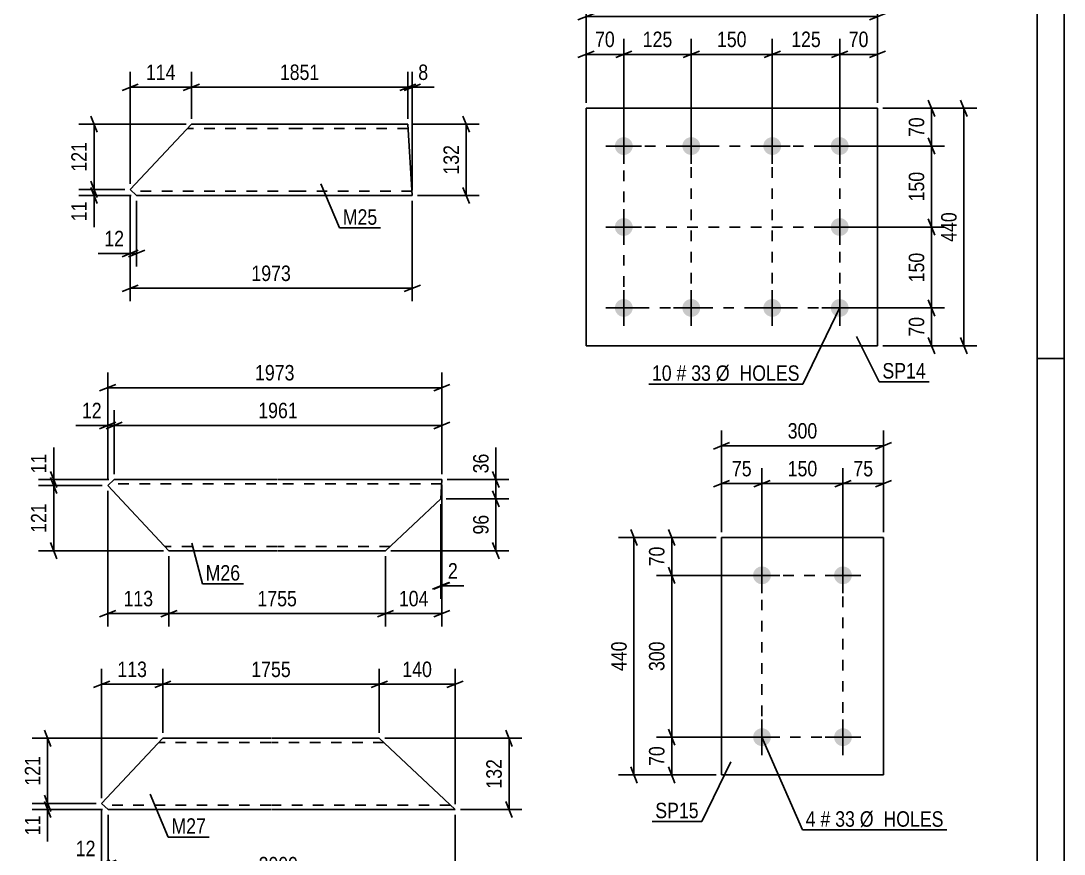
# Model space of a CAD drawing. Header units: millimetres. Extents: x 0 to 841, y 0 to 594.
# Drawn here: x 647.7 to 841, y 206.1 to 360.6 of the extents above; entities that cross this region are included whole.
import ezdxf

# ---------------------------------------------------------------- set-up
doc = ezdxf.new("R2010")
doc.units = ezdxf.units.MM
doc.linetypes.add('DXK_LINE_DOT2', pattern=[3.9198, 1.9599, -1.9599])
doc.styles.add('Arial Narrow', font='ARIALN.TTF', dxfattribs={"height": 0.2})

# ---------------------------------------------------------------- blocks, each defined once
blk = doc.blocks.new('Unknown-404205589-1163')
at = {"color": 5, "linetype": 'Continuous'}
for p, q in [((841, 0), (841, 594)), ((836, 5), (836, 589)), ((841, 298), (836, 298))]:
    blk.add_line(p, q, dxfattribs=at)
blk = doc.blocks.new('Part-404205589-11485 - 11484')
at = {"color": 2, "linetype": 'Continuous'}
for p, q in [((667.98, 329.36), (679.33, 341.43)), ((699.33, 341.43), (679.33, 341.43)), ((719.43, 341.43), (699.43, 341.43)), ((719.43, 341.43), (720.24, 328.23)), ((669.18, 328.23), (667.98, 329.36)), ((699.33, 328.23), (669.18, 328.23)), ((720.24, 328.23), (699.43, 328.23))]:
    blk.add_line(p, q, dxfattribs=at)
at = {"color": 7, "linetype": 'DXK_LINE_DOT2'}
for p, q in [((699.33, 340.63), (678.58, 340.63)), ((719.48, 340.63), (699.43, 340.63)), ((699.33, 329.03), (668.33, 329.03)), ((720.19, 329.03), (699.43, 329.03)), ((720.19, 329.03), (720.19, 329.09))]:
    blk.add_line(p, q, dxfattribs=at)
blk = doc.blocks.new('Part-404205589-11493 - 11492')
at = {"color": 2, "linetype": 'Continuous'}
for p, q in [((663.83, 274.46), (665.03, 275.59)), ((663.83, 274.46), (675.18, 262.39)), ((695.18, 275.59), (665.03, 275.59)), ((725.73, 275.59), (695.28, 275.59)), ((725.51, 272.01), (725.73, 275.59)), ((715.28, 262.39), (725.51, 272.01)), ((675.18, 262.39), (695.18, 262.39)), ((695.28, 262.39), (715.28, 262.39))]:
    blk.add_line(p, q, dxfattribs=at)
at = {"color": 7, "linetype": 'DXK_LINE_DOT2'}
for p, q in [((695.18, 274.79), (664.18, 274.79)), ((725.68, 274.79), (695.28, 274.79)), ((695.18, 263.19), (674.43, 263.19)), ((716.13, 263.19), (695.28, 263.19))]:
    blk.add_line(p, q, dxfattribs=at)
blk = doc.blocks.new('Part-404205589-11500 - 11499')
at = {"color": 2, "linetype": 'Continuous'}
for p, q in [((662.69, 215.55), (674.04, 227.62)), ((694.04, 227.62), (674.04, 227.62)), ((714.14, 227.62), (694.14, 227.62)), ((714.14, 227.62), (728.17, 214.42)), ((663.89, 214.42), (662.69, 215.55)), ((694.04, 214.42), (663.89, 214.42)), ((728.17, 214.42), (694.14, 214.42))]:
    blk.add_line(p, q, dxfattribs=at)
at = {"color": 7, "linetype": 'DXK_LINE_DOT2'}
for p, q in [((694.04, 226.82), (673.29, 226.82)), ((714.99, 226.82), (694.14, 226.82)), ((694.04, 215.22), (663.04, 215.22)), ((727.32, 215.22), (694.14, 215.22)), ((727.07, 215.46), (727.12, 215.41)), ((727.26, 215.28), (727.32, 215.22))]:
    blk.add_line(p, q, dxfattribs=at)
blk = doc.blocks.new('Part-404205589-11682 - 11681')
at = {"color": 2, "linetype": 'Continuous'}
for p, q in [((752.43, 300.38), (752.43, 344.38)), ((752.43, 344.38), (806.43, 344.38)), ((806.43, 344.38), (806.43, 300.38)), ((806.43, 300.38), (752.43, 300.38))]:
    blk.add_line(p, q, dxfattribs=at)
blk = doc.blocks.new('Bolt-404205589-11683 - 11681')
at = {"linetype": 'Continuous'}
for points in [[(759.43, 339.03, -1), (759.43, 335.73, -1)], [(771.93, 339.03, -1), (771.93, 335.73, -1)], [(786.93, 339.03, -1), (786.93, 335.73, -1)], [(799.43, 339.03, -1), (799.43, 335.73, -1)], [(759.43, 324.03, -1), (759.43, 320.73, -1)], [(799.43, 324.03, -1), (799.43, 320.73, -1)], [(759.43, 309.03, -1), (759.43, 305.73, -1)], [(771.93, 309.03, -1), (771.93, 305.73, -1)], [(786.93, 309.03, -1), (786.93, 305.73, -1)], [(799.43, 309.03, -1), (799.43, 305.73, -1)]]:
    blk.add_hatch(color=1, dxfattribs=at).paths.add_polyline_path(points)
at = {"color": 1, "linetype": 'Continuous'}
for p, q in [((759.43, 340.68), (759.43, 334.08)), ((771.93, 340.68), (771.93, 334.08)), ((786.93, 340.68), (786.93, 334.08)), ((799.43, 340.68), (799.43, 334.08)), ((756.13, 337.38), (762.73, 337.38)), ((768.63, 337.38), (775.23, 337.38)), ((783.63, 337.38), (790.23, 337.38)), ((796.13, 337.38), (802.73, 337.38)), ((759.43, 325.68), (759.43, 319.08)), ((799.43, 325.68), (799.43, 319.08)), ((756.13, 322.38), (762.73, 322.38)), ((796.13, 322.38), (802.73, 322.38)), ((759.43, 310.68), (759.43, 304.08)), ((771.93, 310.68), (771.93, 304.08)), ((786.93, 310.68), (786.93, 304.08)), ((799.43, 310.68), (799.43, 304.08)), ((756.13, 307.38), (762.73, 307.38)), ((768.63, 307.38), (775.23, 307.38)), ((783.63, 307.38), (790.23, 307.38)), ((796.13, 307.38), (802.73, 307.38))]:
    blk.add_line(p, q, dxfattribs=at)
blk = doc.blocks.new('Part-404205589-11690 - 11689')
at = {"color": 2, "linetype": 'Continuous'}
for p, q in [((777.53, 220.82), (777.53, 264.82)), ((777.53, 264.82), (807.53, 264.82)), ((807.53, 264.82), (807.53, 220.82)), ((807.53, 220.82), (777.53, 220.82))]:
    blk.add_line(p, q, dxfattribs=at)
blk = doc.blocks.new('Bolt-404205589-11691 - 11689')
at = {"linetype": 'Continuous'}
for points in [[(785.03, 259.47, -1), (785.03, 256.17, -1)], [(800.03, 259.47, -1), (800.03, 256.17, -1)], [(785.03, 229.47, -1), (785.03, 226.17, -1)], [(800.03, 229.47, -1), (800.03, 226.17, -1)]]:
    blk.add_hatch(color=1, dxfattribs=at).paths.add_polyline_path(points)
at = {"color": 1, "linetype": 'Continuous'}
for p, q in [((785.03, 261.12), (785.03, 254.52)), ((800.03, 261.12), (800.03, 254.52)), ((781.73, 257.82), (788.33, 257.82)), ((796.73, 257.82), (803.33, 257.82)), ((785.03, 231.12), (785.03, 224.52)), ((800.03, 231.12), (800.03, 224.52)), ((781.73, 227.82), (788.33, 227.82)), ((796.73, 227.82), (803.33, 227.82))]:
    blk.add_line(p, q, dxfattribs=at)
blk = doc.blocks.new('Rectangle-404205589-15994 - 11681')
at = {"color": 1, "linetype": 'DXK_LINE_DOT2'}
blk.add_lwpolyline([(759.43, 337.38), (799.43, 337.38), (799.43, 307.38), (759.43, 307.38), (759.43, 337.38)], close=True, dxfattribs=at)
blk = doc.blocks.new('Rectangle-404205589-16028 - 11689')
at = {"color": 1, "linetype": 'DXK_LINE_DOT2'}
blk.add_lwpolyline([(785.03, 257.82), (800.03, 257.82), (800.03, 227.82), (785.03, 227.82), (785.03, 257.82)], close=True, dxfattribs=at)
blk = doc.blocks.new('Line-404205589-16004 - 11681')
at = {"color": 1, "linetype": 'DXK_LINE_DOT2'}
blk.add_line((771.93, 337.38), (771.93, 307.38), dxfattribs=at)
blk = doc.blocks.new('Line-404205589-16011 - 11681')
at = {"color": 1, "linetype": 'DXK_LINE_DOT2'}
blk.add_line((786.93, 337.38), (786.93, 307.38), dxfattribs=at)
blk = doc.blocks.new('Line-404205589-16018 - 11681')
at = {"color": 1, "linetype": 'DXK_LINE_DOT2'}
blk.add_line((759.43, 322.38), (799.43, 322.38), dxfattribs=at)
blk = doc.blocks.new('StraightDimension-404205589-15402 - 11484')
at = {"color": 7, "linetype": 'Continuous'}
for p, q in [((719.43, 342.43), (719.43, 351.13)), ((720.24, 329.23), (720.24, 351.13)), ((717.93, 347.68), (720.93, 348.88)), ((721.74, 348.88), (718.74, 347.68)), ((719.43, 348.28), (720.24, 348.28))]:
    blk.add_line(p, q, dxfattribs=at)
at = {"color": 0}
blk.add_wipeout([(723.79, 349.03), (723.79, 353.23), (720.76, 353.23), (720.76, 349.03)], dxfattribs=at)
at = {"color": 7, "linetype": 'Continuous'}
blk.add_line((720.24, 348.28), (724.32, 348.28), dxfattribs=at)
blk.add_line((720.24, 348.28), (724.32, 348.28), dxfattribs=at)
at = {"color": 3, "style": 'Arial Narrow'}
blk.add_text('8', height=2.86, dxfattribs=at).set_placement((721.36, 349.63))
blk = doc.blocks.new('StraightDimension-404205589-11944 - 11484')
at = {"color": 7, "linetype": 'Continuous'}
for p, q in [((730.84, 339.93), (729.64, 342.93)), ((720.43, 341.43), (732.64, 341.43)), ((730.24, 328.23), (730.24, 341.43)), ((729.64, 329.73), (730.84, 326.73)), ((721.24, 328.23), (732.64, 328.23))]:
    blk.add_line(p, q, dxfattribs=at)
at = {"color": 0}
blk.add_wipeout([(729.49, 338.17), (725.29, 338.17), (725.29, 331.49), (729.49, 331.49)], dxfattribs=at)
at = {"color": 3, "style": 'Arial Narrow'}
blk.add_text('132', height=2.863, rotation=90.0002, dxfattribs=at).set_placement((728.89, 332.09))
blk = doc.blocks.new('StraightDimension-404205589-15365 - 11484')
at = {"color": 7, "linetype": 'Continuous'}
for p, q in [((660.7, 342.93), (661.9, 339.93)), ((678.33, 341.43), (658.45, 341.43)), ((661.3, 329.36), (661.3, 341.43)), ((661.9, 327.86), (660.7, 330.86)), ((666.98, 329.36), (658.45, 329.36))]:
    blk.add_line(p, q, dxfattribs=at)
at = {"color": 0}
blk.add_wipeout([(660.55, 338.74), (656.35, 338.74), (656.35, 332.05), (660.55, 332.05)], dxfattribs=at)
at = {"color": 3, "style": 'Arial Narrow'}
blk.add_text('121', height=2.863, rotation=90.0002, dxfattribs=at).set_placement((659.95, 332.65))
blk = doc.blocks.new('StraightDimension-404205589-15366 - 11484')
at = {"color": 7, "linetype": 'Continuous'}
for p, q in [((660.7, 330.86), (661.9, 327.86)), ((666.98, 329.36), (658.45, 329.36)), ((661.9, 326.73), (660.7, 329.73)), ((661.3, 328.23), (661.3, 329.36)), ((668.18, 328.23), (658.45, 328.23))]:
    blk.add_line(p, q, dxfattribs=at)
at = {"color": 0}
blk.add_wipeout([(660.55, 327.7), (656.35, 327.7), (656.35, 322.85), (660.55, 322.85)], dxfattribs=at)
at = {"color": 7, "linetype": 'Continuous'}
blk.add_line((661.3, 328.23), (661.3, 322.32), dxfattribs=at)
blk.add_line((661.3, 328.23), (661.3, 322.32), dxfattribs=at)
at = {"color": 3, "style": 'Arial Narrow'}
blk.add_text('11', height=2.863, rotation=90.0002, dxfattribs=at).set_placement((659.95, 323.45))
blk = doc.blocks.new('StraightDimension-404205589-11932 - 11484')
at = {"color": 7, "linetype": 'Continuous'}
for p, q in [((667.98, 328.36), (667.98, 315.06)), ((669.18, 327.23), (669.18, 315.06)), ((666.48, 316.86), (669.48, 318.06)), ((670.68, 318.06), (667.68, 316.86)), ((667.98, 317.46), (669.18, 317.46))]:
    blk.add_line(p, q, dxfattribs=at)
at = {"color": 0}
blk.add_wipeout([(667.45, 318.21), (667.45, 322.41), (662.6, 322.41), (662.6, 318.21)], dxfattribs=at)
at = {"color": 7, "linetype": 'Continuous'}
blk.add_line((667.98, 317.46), (662.07, 317.46), dxfattribs=at)
blk.add_line((667.98, 317.46), (662.07, 317.46), dxfattribs=at)
at = {"color": 3, "style": 'Arial Narrow'}
blk.add_text('12', height=2.863, dxfattribs=at).set_placement((663.2, 318.81))
blk = doc.blocks.new('StraightDimension-404205589-11950 - 11484')
at = {"color": 7, "linetype": 'Continuous'}
for p, q in [((667.98, 328.36), (667.98, 308.62)), ((720.24, 327.23), (720.24, 308.62)), ((669.48, 311.62), (666.48, 310.42)), ((718.74, 310.42), (721.74, 311.62)), ((667.98, 311.02), (720.24, 311.02))]:
    blk.add_line(p, q, dxfattribs=at)
at = {"color": 0}
blk.add_wipeout([(698.37, 311.77), (698.37, 315.97), (689.85, 315.97), (689.85, 311.77)], dxfattribs=at)
at = {"color": 3, "style": 'Arial Narrow'}
blk.add_text('1973', height=2.863, dxfattribs=at).set_placement((690.45, 312.37))
blk = doc.blocks.new('StraightDimension-404205589-15403 - 11484')
at = {"color": 7, "linetype": 'Continuous'}
for p, q in [((679.33, 342.43), (679.33, 351.13)), ((719.43, 342.43), (719.43, 351.13)), ((680.83, 348.88), (677.83, 347.68)), ((679.33, 348.28), (719.43, 348.28)), ((717.93, 347.68), (720.93, 348.88))]:
    blk.add_line(p, q, dxfattribs=at)
at = {"color": 0}
blk.add_wipeout([(703.64, 349.03), (703.64, 353.23), (695.12, 353.23), (695.12, 349.03)], dxfattribs=at)
at = {"color": 3, "style": 'Arial Narrow'}
blk.add_text('1851', height=2.863, dxfattribs=at).set_placement((695.72, 349.63))
blk = doc.blocks.new('StraightDimension-404205589-15404 - 11484')
at = {"color": 7, "linetype": 'Continuous'}
for p, q in [((667.98, 330.36), (667.98, 351.13)), ((679.33, 342.43), (679.33, 351.13)), ((666.48, 347.68), (669.48, 348.88)), ((667.98, 348.28), (679.33, 348.28)), ((680.83, 348.88), (677.83, 347.68))]:
    blk.add_line(p, q, dxfattribs=at)
at = {"color": 0}
blk.add_wipeout([(677, 349.03), (677, 353.23), (670.31, 353.23), (670.31, 349.03)], dxfattribs=at)
at = {"color": 3, "style": 'Arial Narrow'}
blk.add_text('114', height=2.863, dxfattribs=at).set_placement((670.91, 349.63))
blk = doc.blocks.new('StraightDimension-404205589-11979 - 11492')
at = {"color": 7, "linetype": 'Continuous'}
for p, q in [((735.13, 273.51), (736.33, 270.51)), ((726.51, 272.01), (738.13, 272.01)), ((735.73, 262.39), (735.73, 272.01)), ((736.33, 260.89), (735.13, 263.89)), ((716.28, 262.39), (738.13, 262.39))]:
    blk.add_line(p, q, dxfattribs=at)
at = {"color": 0}
blk.add_wipeout([(734.98, 269.63), (730.78, 269.63), (730.78, 264.78), (734.98, 264.78)], dxfattribs=at)
at = {"color": 3, "style": 'Arial Narrow'}
blk.add_text('96', height=2.863, rotation=90.0002, dxfattribs=at).set_placement((734.38, 265.38))
blk = doc.blocks.new('StraightDimension-404205589-11986 - 11492')
at = {"color": 7, "linetype": 'Continuous'}
for p, q in [((663.83, 275.46), (663.83, 295.44)), ((725.73, 276.59), (725.73, 295.44)), ((665.33, 293.19), (662.33, 291.99)), ((663.83, 292.59), (725.73, 292.59)), ((724.23, 291.99), (727.23, 293.19))]:
    blk.add_line(p, q, dxfattribs=at)
at = {"color": 0}
blk.add_wipeout([(699.03, 293.34), (699.03, 297.54), (690.52, 297.54), (690.52, 293.34)], dxfattribs=at)
at = {"color": 3, "style": 'Arial Narrow'}
blk.add_text('1973', height=2.863, dxfattribs=at).set_placement((691.12, 293.94))
blk = doc.blocks.new('StraightDimension-404205589-11978 - 11492')
at = {"color": 7, "linetype": 'Continuous'}
for p, q in [((735.13, 277.09), (736.33, 274.09)), ((726.73, 275.59), (738.13, 275.59)), ((735.73, 272.01), (735.73, 275.59)), ((736.33, 270.51), (735.13, 273.51)), ((726.51, 272.01), (738.13, 272.01))]:
    blk.add_line(p, q, dxfattribs=at)
at = {"color": 0}
blk.add_wipeout([(734.98, 280.98), (730.78, 280.98), (730.78, 276.12), (734.98, 276.12)], dxfattribs=at)
at = {"color": 7, "linetype": 'Continuous'}
blk.add_line((735.73, 275.59), (735.73, 281.5), dxfattribs=at)
blk.add_line((735.73, 275.59), (735.73, 281.5), dxfattribs=at)
at = {"color": 3, "style": 'Arial Narrow'}
blk.add_text('36', height=2.863, rotation=90.0002, dxfattribs=at).set_placement((734.38, 276.72))
blk = doc.blocks.new('StraightDimension-404205589-15454 - 11492')
at = {"color": 7, "linetype": 'Continuous'}
for p, q in [((653.23, 277.09), (654.43, 274.09)), ((664.03, 275.59), (650.98, 275.59)), ((662.83, 274.46), (650.98, 274.46)), ((654.43, 272.96), (653.23, 275.96)), ((653.83, 274.46), (653.83, 275.59))]:
    blk.add_line(p, q, dxfattribs=at)
at = {"color": 0}
blk.add_wipeout([(653.08, 280.98), (648.88, 280.98), (648.88, 276.12), (653.08, 276.12)], dxfattribs=at)
at = {"color": 7, "linetype": 'Continuous'}
blk.add_line((653.83, 275.59), (653.83, 281.5), dxfattribs=at)
blk.add_line((653.83, 275.59), (653.83, 281.5), dxfattribs=at)
at = {"color": 3, "style": 'Arial Narrow'}
blk.add_text('11', height=2.863, rotation=90.0002, dxfattribs=at).set_placement((652.48, 276.72))
blk = doc.blocks.new('StraightDimension-404205589-15495 - 11492')
at = {"color": 7, "linetype": 'Continuous'}
for p, q in [((725.73, 274.59), (725.73, 248.33)), ((715.28, 261.39), (715.28, 248.33)), ((713.78, 250.13), (716.78, 251.33)), ((727.23, 251.33), (724.23, 250.13)), ((715.28, 250.73), (725.73, 250.73))]:
    blk.add_line(p, q, dxfattribs=at)
at = {"color": 0}
blk.add_wipeout([(723.84, 251.48), (723.84, 255.68), (717.16, 255.68), (717.16, 251.48)], dxfattribs=at)
at = {"color": 3, "style": 'Arial Narrow'}
blk.add_text('104', height=2.863, dxfattribs=at).set_placement((717.76, 252.08))
blk = doc.blocks.new('StraightDimension-404205589-15455 - 11492')
at = {"color": 7, "linetype": 'Continuous'}
for p, q in [((662.83, 274.46), (650.98, 274.46)), ((653.23, 275.96), (654.43, 272.96)), ((653.83, 262.39), (653.83, 274.46)), ((654.43, 260.89), (653.23, 263.89)), ((674.18, 262.39), (650.98, 262.39))]:
    blk.add_line(p, q, dxfattribs=at)
at = {"color": 0}
blk.add_wipeout([(653.08, 271.77), (648.88, 271.77), (648.88, 265.09), (653.08, 265.09)], dxfattribs=at)
at = {"color": 3, "style": 'Arial Narrow'}
blk.add_text('121', height=2.863, rotation=90.0002, dxfattribs=at).set_placement((652.48, 265.69))
blk = doc.blocks.new('StraightDimension-404205589-15496 - 11492')
at = {"color": 7, "linetype": 'Continuous'}
for p, q in [((675.18, 261.39), (675.18, 248.33)), ((715.28, 261.39), (715.28, 248.33)), ((676.68, 251.33), (673.68, 250.13)), ((713.78, 250.13), (716.78, 251.33)), ((675.18, 250.73), (715.28, 250.73))]:
    blk.add_line(p, q, dxfattribs=at)
at = {"color": 0}
blk.add_wipeout([(699.48, 251.48), (699.48, 255.68), (690.97, 255.68), (690.97, 251.48)], dxfattribs=at)
at = {"color": 3, "style": 'Arial Narrow'}
blk.add_text('1755', height=2.863, dxfattribs=at).set_placement((691.57, 252.08))
blk = doc.blocks.new('StraightDimension-404205589-15497 - 11492')
at = {"color": 7, "linetype": 'Continuous'}
for p, q in [((663.83, 273.46), (663.83, 248.33)), ((675.18, 261.39), (675.18, 248.33)), ((662.33, 250.13), (665.33, 251.33)), ((676.68, 251.33), (673.68, 250.13)), ((663.83, 250.73), (675.18, 250.73))]:
    blk.add_line(p, q, dxfattribs=at)
at = {"color": 0}
blk.add_wipeout([(672.85, 251.48), (672.85, 255.68), (666.16, 255.68), (666.16, 251.48)], dxfattribs=at)
at = {"color": 3, "style": 'Arial Narrow'}
blk.add_text('113', height=2.863, dxfattribs=at).set_placement((666.76, 252.08))
blk = doc.blocks.new('StraightDimension-404205589-15727 - 11492')
at = {"color": 7, "linetype": 'Continuous'}
for p, q in [((725.73, 274.59), (725.73, 253.48)), ((725.51, 271.01), (725.51, 253.48)), ((724.01, 255.28), (727.01, 256.48)), ((727.23, 256.48), (724.23, 255.28)), ((725.51, 255.88), (725.73, 255.88))]:
    blk.add_line(p, q, dxfattribs=at)
at = {"color": 0}
blk.add_wipeout([(729.28, 256.63), (729.28, 260.83), (726.25, 260.83), (726.25, 256.63)], dxfattribs=at)
at = {"color": 7, "linetype": 'Continuous'}
blk.add_line((725.73, 255.88), (729.8, 255.88), dxfattribs=at)
blk.add_line((725.73, 255.88), (729.8, 255.88), dxfattribs=at)
at = {"color": 3, "style": 'Arial Narrow'}
blk.add_text('2', height=2.86, dxfattribs=at).set_placement((726.85, 257.23))
blk = doc.blocks.new('StraightDimension-404205589-15584 - 11492')
at = {"color": 7, "linetype": 'Continuous'}
for p, q in [((665.03, 276.59), (665.03, 288.44)), ((725.73, 276.59), (725.73, 288.44)), ((666.53, 286.19), (663.53, 284.99)), ((724.23, 284.99), (727.23, 286.19)), ((665.03, 285.59), (725.73, 285.59))]:
    blk.add_line(p, q, dxfattribs=at)
at = {"color": 0}
blk.add_wipeout([(699.64, 286.34), (699.64, 290.54), (691.12, 290.54), (691.12, 286.34)], dxfattribs=at)
at = {"color": 3, "style": 'Arial Narrow'}
blk.add_text('1961', height=2.863, dxfattribs=at).set_placement((691.72, 286.94))
blk = doc.blocks.new('StraightDimension-404205589-15585 - 11492')
at = {"color": 7, "linetype": 'Continuous'}
for p, q in [((663.83, 275.46), (663.83, 288.44)), ((665.03, 276.59), (665.03, 288.44)), ((662.33, 284.99), (665.33, 286.19)), ((666.53, 286.19), (663.53, 284.99)), ((663.83, 285.59), (665.03, 285.59))]:
    blk.add_line(p, q, dxfattribs=at)
at = {"color": 0}
blk.add_wipeout([(663.3, 286.34), (663.3, 290.54), (658.45, 290.54), (658.45, 286.34)], dxfattribs=at)
at = {"color": 7, "linetype": 'Continuous'}
blk.add_line((663.83, 285.59), (657.92, 285.59), dxfattribs=at)
blk.add_line((663.83, 285.59), (657.92, 285.59), dxfattribs=at)
at = {"color": 3, "style": 'Arial Narrow'}
blk.add_text('12', height=2.863, dxfattribs=at).set_placement((659.05, 286.94))
blk = doc.blocks.new('StraightDimension-404205589-15827 - 11499')
at = {"color": 7, "linetype": 'Continuous'}
for p, q in [((652.09, 217.05), (653.29, 214.05)), ((661.69, 215.55), (649.84, 215.55)), ((653.29, 212.92), (652.09, 215.92)), ((652.69, 214.42), (652.69, 215.55)), ((662.89, 214.42), (649.84, 214.42))]:
    blk.add_line(p, q, dxfattribs=at)
at = {"color": 0}
blk.add_wipeout([(651.94, 213.9), (647.74, 213.9), (647.74, 209.04), (651.94, 209.04)], dxfattribs=at)
at = {"color": 7, "linetype": 'Continuous'}
blk.add_line((652.69, 214.42), (652.69, 208.52), dxfattribs=at)
blk.add_line((652.69, 214.42), (652.69, 208.52), dxfattribs=at)
at = {"color": 3, "style": 'Arial Narrow'}
blk.add_text('11', height=2.863, rotation=90.0002, dxfattribs=at).set_placement((651.34, 209.64))
blk = doc.blocks.new('StraightDimension-404205589-11998 - 11499')
at = {"color": 7, "linetype": 'Continuous'}
for p, q in [((662.69, 214.55), (662.69, 202.02)), ((663.89, 213.42), (663.89, 202.02)), ((661.19, 203.82), (664.19, 205.02)), ((665.39, 205.02), (662.39, 203.82)), ((662.69, 204.42), (663.89, 204.42))]:
    blk.add_line(p, q, dxfattribs=at)
at = {"color": 0}
blk.add_wipeout([(662.16, 205.17), (662.16, 209.37), (657.31, 209.37), (657.31, 205.17)], dxfattribs=at)
at = {"color": 7, "linetype": 'Continuous'}
blk.add_line((662.69, 204.42), (656.78, 204.42), dxfattribs=at)
blk.add_line((662.69, 204.42), (656.78, 204.42), dxfattribs=at)
at = {"color": 3, "style": 'Arial Narrow'}
blk.add_text('12', height=2.863, dxfattribs=at).set_placement((657.91, 205.77))
blk = doc.blocks.new('StraightDimension-404205589-12010 - 11499')
at = {"color": 7, "linetype": 'Continuous'}
for p, q in [((738.77, 226.12), (737.57, 229.12)), ((715.14, 227.62), (740.57, 227.62)), ((738.17, 214.42), (738.17, 227.62)), ((737.57, 215.92), (738.77, 212.92)), ((729.17, 214.42), (740.57, 214.42))]:
    blk.add_line(p, q, dxfattribs=at)
at = {"color": 0}
blk.add_wipeout([(737.42, 224.36), (733.22, 224.36), (733.22, 217.68), (737.42, 217.68)], dxfattribs=at)
at = {"color": 3, "style": 'Arial Narrow'}
blk.add_text('132', height=2.863, rotation=90.0002, dxfattribs=at).set_placement((736.82, 218.28))
blk = doc.blocks.new('StraightDimension-404205589-15865 - 11499')
at = {"color": 7, "linetype": 'Continuous'}
for p, q in [((714.14, 228.62), (714.14, 240.47)), ((728.17, 215.42), (728.17, 240.47)), ((715.64, 238.22), (712.64, 237.02)), ((726.67, 237.02), (729.67, 238.22)), ((714.14, 237.62), (728.17, 237.62))]:
    blk.add_line(p, q, dxfattribs=at)
at = {"color": 0}
blk.add_wipeout([(724.5, 238.37), (724.5, 242.57), (717.81, 242.57), (717.81, 238.37)], dxfattribs=at)
at = {"color": 3, "style": 'Arial Narrow'}
blk.add_text('140', height=2.863, dxfattribs=at).set_placement((718.41, 238.97))
blk = doc.blocks.new('StraightDimension-404205589-12016 - 11499')
at = {"color": 7, "linetype": 'Continuous'}
for p, q in [((662.69, 214.55), (662.69, 199.02)), ((728.17, 213.42), (728.17, 199.02)), ((664.19, 202.02), (661.19, 200.82)), ((662.69, 201.42), (728.17, 201.42)), ((726.67, 200.82), (729.67, 202.02))]:
    blk.add_line(p, q, dxfattribs=at)
at = {"color": 0}
blk.add_wipeout([(699.69, 202.17), (699.69, 206.37), (691.18, 206.37), (691.18, 202.17)], dxfattribs=at)
at = {"color": 3, "style": 'Arial Narrow'}
blk.add_text('2009', height=2.863, dxfattribs=at).set_placement((691.78, 202.77))
blk = doc.blocks.new('StraightDimension-404205589-15826 - 11499')
at = {"color": 7, "linetype": 'Continuous'}
for p, q in [((652.09, 229.12), (653.29, 226.12)), ((673.04, 227.62), (649.84, 227.62)), ((652.69, 215.55), (652.69, 227.62)), ((653.29, 214.05), (652.09, 217.05)), ((661.69, 215.55), (649.84, 215.55))]:
    blk.add_line(p, q, dxfattribs=at)
at = {"color": 0}
blk.add_wipeout([(651.94, 224.93), (647.74, 224.93), (647.74, 218.25), (651.94, 218.25)], dxfattribs=at)
at = {"color": 3, "style": 'Arial Narrow'}
blk.add_text('121', height=2.863, rotation=90.0002, dxfattribs=at).set_placement((651.34, 218.85))
blk = doc.blocks.new('StraightDimension-404205589-15866 - 11499')
at = {"color": 7, "linetype": 'Continuous'}
for p, q in [((674.04, 228.62), (674.04, 240.47)), ((714.14, 228.62), (714.14, 240.47)), ((675.54, 238.22), (672.54, 237.02)), ((712.64, 237.02), (715.64, 238.22)), ((674.04, 237.62), (714.14, 237.62))]:
    blk.add_line(p, q, dxfattribs=at)
at = {"color": 0}
blk.add_wipeout([(698.34, 238.37), (698.34, 242.57), (689.83, 242.57), (689.83, 238.37)], dxfattribs=at)
at = {"color": 3, "style": 'Arial Narrow'}
blk.add_text('1755', height=2.863, dxfattribs=at).set_placement((690.43, 238.97))
blk = doc.blocks.new('StraightDimension-404205589-15867 - 11499')
at = {"color": 7, "linetype": 'Continuous'}
for p, q in [((662.69, 216.55), (662.69, 240.47)), ((674.04, 228.62), (674.04, 240.47)), ((661.19, 237.02), (664.19, 238.22)), ((675.54, 238.22), (672.54, 237.02)), ((662.69, 237.62), (674.04, 237.62))]:
    blk.add_line(p, q, dxfattribs=at)
at = {"color": 0}
blk.add_wipeout([(671.71, 238.37), (671.71, 242.57), (665.02, 242.57), (665.02, 238.37)], dxfattribs=at)
at = {"color": 3, "style": 'Arial Narrow'}
blk.add_text('113', height=2.863, dxfattribs=at).set_placement((665.62, 238.97))
blk = doc.blocks.new('StraightDimension-404205589-12370 - 11681')
at = {"color": 7, "linetype": 'Continuous'}
for p, q in [((807.43, 344.38), (818.83, 344.38)), ((815.83, 345.88), (817.03, 342.88)), ((816.43, 337.38), (816.43, 344.38)), ((817.03, 335.88), (815.83, 338.88)), ((800.43, 337.38), (818.83, 337.38))]:
    blk.add_line(p, q, dxfattribs=at)
at = {"color": 0}
blk.add_wipeout([(815.68, 343.3), (811.48, 343.3), (811.48, 338.45), (815.68, 338.45)], dxfattribs=at)
at = {"color": 3, "style": 'Arial Narrow'}
blk.add_text('70', height=2.863, rotation=90.0002, dxfattribs=at).set_placement((815.08, 339.05))
blk = doc.blocks.new('StraightDimension-404205589-17959 - 11681')
at = {"color": 7, "linetype": 'Continuous'}
for p, q in [((817.03, 320.88), (815.83, 323.88)), ((800.43, 322.38), (818.83, 322.38)), ((816.43, 307.38), (816.43, 322.38)), ((800.43, 307.38), (818.83, 307.38)), ((815.83, 308.88), (817.03, 305.88))]:
    blk.add_line(p, q, dxfattribs=at)
at = {"color": 0}
blk.add_wipeout([(815.68, 318.22), (811.48, 318.22), (811.48, 311.53), (815.68, 311.53)], dxfattribs=at)
at = {"color": 3, "style": 'Arial Narrow'}
blk.add_text('150', height=2.863, rotation=90.0002, dxfattribs=at).set_placement((815.08, 312.13))
blk = doc.blocks.new('StraightDimension-404205589-12373 - 11681')
at = {"color": 7, "linetype": 'Continuous'}
for p, q in [((800.43, 307.38), (818.83, 307.38)), ((815.83, 308.88), (817.03, 305.88)), ((816.43, 300.38), (816.43, 307.38)), ((817.03, 298.88), (815.83, 301.88)), ((807.43, 300.38), (818.83, 300.38))]:
    blk.add_line(p, q, dxfattribs=at)
at = {"color": 0}
blk.add_wipeout([(815.68, 306.3), (811.48, 306.3), (811.48, 301.45), (815.68, 301.45)], dxfattribs=at)
at = {"color": 3, "style": 'Arial Narrow'}
blk.add_text('70', height=2.863, rotation=90.0002, dxfattribs=at).set_placement((815.08, 302.05))
blk = doc.blocks.new('StraightDimension-404205589-12386 - 11681')
at = {"color": 7, "linetype": 'Continuous'}
for p, q in [((807.43, 344.38), (824.83, 344.38)), ((823.03, 342.88), (821.83, 345.88)), ((822.43, 300.38), (822.43, 344.38)), ((821.83, 301.88), (823.03, 298.88)), ((807.43, 300.38), (824.83, 300.38))]:
    blk.add_line(p, q, dxfattribs=at)
at = {"color": 0}
blk.add_wipeout([(821.68, 325.72), (817.48, 325.72), (817.48, 319.03), (821.68, 319.03)], dxfattribs=at)
at = {"color": 3, "style": 'Arial Narrow'}
blk.add_text('440', height=2.863, rotation=90.0002, dxfattribs=at).set_placement((821.08, 319.63))
blk = doc.blocks.new('StraightDimension-404205589-12390 - 11681')
at = {"color": 7, "linetype": 'Continuous'}
for p, q in [((799.43, 338.38), (799.43, 357.23)), ((806.43, 345.38), (806.43, 357.23)), ((797.93, 353.78), (800.93, 354.98)), ((799.43, 354.38), (806.43, 354.38)), ((807.93, 354.98), (804.93, 353.78))]:
    blk.add_line(p, q, dxfattribs=at)
at = {"color": 0}
blk.add_wipeout([(805.36, 355.13), (805.36, 359.33), (800.5, 359.33), (800.5, 355.13)], dxfattribs=at)
at = {"color": 3, "style": 'Arial Narrow'}
blk.add_text('70', height=2.863, dxfattribs=at).set_placement((801.1, 355.73))
blk = doc.blocks.new('StraightDimension-404205589-12394 - 11681')
at = {"color": 7, "linetype": 'Continuous'}
for p, q in [((752.43, 345.38), (752.43, 357.23)), ((759.43, 338.38), (759.43, 357.23)), ((750.93, 353.78), (753.93, 354.98)), ((752.43, 354.38), (759.43, 354.38)), ((760.93, 354.98), (757.93, 353.78))]:
    blk.add_line(p, q, dxfattribs=at)
at = {"color": 0}
blk.add_wipeout([(758.36, 355.13), (758.36, 359.33), (753.5, 359.33), (753.5, 355.13)], dxfattribs=at)
at = {"color": 3, "style": 'Arial Narrow'}
blk.add_text('70', height=2.863, dxfattribs=at).set_placement((754.1, 355.73))
blk = doc.blocks.new('StraightDimension-404205589-12410 - 11681')
at = {"color": 7, "linetype": 'Continuous'}
for p, q in [((752.43, 345.38), (752.43, 364.23)), ((806.43, 345.38), (806.43, 364.23)), ((753.93, 361.98), (750.93, 360.78)), ((804.93, 360.78), (807.93, 361.98)), ((752.43, 361.38), (806.43, 361.38))]:
    blk.add_line(p, q, dxfattribs=at)
at = {"color": 0}
blk.add_wipeout([(782.77, 362.13), (782.77, 366.33), (776.09, 366.33), (776.09, 362.13)], dxfattribs=at)
at = {"color": 3, "style": 'Arial Narrow'}
blk.add_text('540', height=2.863, dxfattribs=at).set_placement((776.69, 362.73))
blk = doc.blocks.new('StraightDimension-404205589-17961 - 11681')
at = {"color": 7, "linetype": 'Continuous'}
for p, q in [((817.03, 335.88), (815.83, 338.88)), ((800.43, 337.38), (818.83, 337.38)), ((816.43, 322.38), (816.43, 337.38)), ((815.83, 323.88), (817.03, 320.88)), ((800.43, 322.38), (818.83, 322.38))]:
    blk.add_line(p, q, dxfattribs=at)
at = {"color": 0}
blk.add_wipeout([(815.68, 333.22), (811.48, 333.22), (811.48, 326.53), (815.68, 326.53)], dxfattribs=at)
at = {"color": 3, "style": 'Arial Narrow'}
blk.add_text('150', height=2.863, rotation=90.0002, dxfattribs=at).set_placement((815.08, 327.13))
blk = doc.blocks.new('StraightDimension-404205589-17963 - 11681')
at = {"color": 7, "linetype": 'Continuous'}
for p, q in [((759.43, 338.38), (759.43, 357.23)), ((771.93, 338.38), (771.93, 357.23)), ((757.93, 353.78), (760.93, 354.98)), ((759.43, 354.38), (771.93, 354.38)), ((773.43, 354.98), (770.43, 353.78))]:
    blk.add_line(p, q, dxfattribs=at)
at = {"color": 0}
blk.add_wipeout([(769.02, 355.13), (769.02, 359.33), (762.34, 359.33), (762.34, 355.13)], dxfattribs=at)
at = {"color": 3, "style": 'Arial Narrow'}
blk.add_text('125', height=2.863, dxfattribs=at).set_placement((762.94, 355.73))
blk = doc.blocks.new('StraightDimension-404205589-17965 - 11681')
at = {"color": 7, "linetype": 'Continuous'}
for p, q in [((771.93, 338.38), (771.93, 357.23)), ((786.93, 338.38), (786.93, 357.23)), ((773.43, 354.98), (770.43, 353.78)), ((771.93, 354.38), (786.93, 354.38)), ((785.43, 353.78), (788.43, 354.98))]:
    blk.add_line(p, q, dxfattribs=at)
at = {"color": 0}
blk.add_wipeout([(782.77, 355.13), (782.77, 359.33), (776.09, 359.33), (776.09, 355.13)], dxfattribs=at)
at = {"color": 3, "style": 'Arial Narrow'}
blk.add_text('150', height=2.863, dxfattribs=at).set_placement((776.69, 355.73))
blk = doc.blocks.new('StraightDimension-404205589-17967 - 11681')
at = {"color": 7, "linetype": 'Continuous'}
for p, q in [((786.93, 338.38), (786.93, 357.23)), ((799.43, 338.38), (799.43, 357.23)), ((785.43, 353.78), (788.43, 354.98)), ((786.93, 354.38), (799.43, 354.38)), ((800.93, 354.98), (797.93, 353.78))]:
    blk.add_line(p, q, dxfattribs=at)
at = {"color": 0}
blk.add_wipeout([(796.52, 355.13), (796.52, 359.33), (789.84, 359.33), (789.84, 355.13)], dxfattribs=at)
at = {"color": 3, "style": 'Arial Narrow'}
blk.add_text('125', height=2.863, dxfattribs=at).set_placement((790.44, 355.73))
blk = doc.blocks.new('StraightDimension-404205589-12414 - 11689')
at = {"color": 7, "linetype": 'Continuous'}
for p, q in [((776.53, 264.82), (765.46, 264.82)), ((767.71, 266.32), (768.91, 263.32)), ((768.31, 257.82), (768.31, 264.82)), ((768.91, 256.32), (767.71, 259.32)), ((784.03, 257.82), (765.46, 257.82))]:
    blk.add_line(p, q, dxfattribs=at)
at = {"color": 0}
blk.add_wipeout([(767.56, 263.75), (763.36, 263.75), (763.36, 258.89), (767.56, 258.89)], dxfattribs=at)
at = {"color": 3, "style": 'Arial Narrow'}
blk.add_text('70', height=2.863, rotation=90.0002, dxfattribs=at).set_placement((766.96, 259.49))
blk = doc.blocks.new('StraightDimension-404205589-12416 - 11689')
at = {"color": 7, "linetype": 'Continuous'}
for p, q in [((767.71, 229.32), (768.91, 226.32)), ((784.03, 227.82), (765.46, 227.82)), ((768.31, 220.82), (768.31, 227.82)), ((768.91, 219.32), (767.71, 222.32)), ((776.53, 220.82), (765.46, 220.82))]:
    blk.add_line(p, q, dxfattribs=at)
at = {"color": 0}
blk.add_wipeout([(767.56, 226.75), (763.36, 226.75), (763.36, 221.89), (767.56, 221.89)], dxfattribs=at)
at = {"color": 3, "style": 'Arial Narrow'}
blk.add_text('70', height=2.863, rotation=90.0002, dxfattribs=at).set_placement((766.96, 222.49))
blk = doc.blocks.new('StraightDimension-404205589-12415 - 11689')
at = {"color": 7, "linetype": 'Continuous'}
for p, q in [((768.91, 256.32), (767.71, 259.32)), ((784.03, 257.82), (765.46, 257.82)), ((768.31, 227.82), (768.31, 257.82)), ((767.71, 229.32), (768.91, 226.32)), ((784.03, 227.82), (765.46, 227.82))]:
    blk.add_line(p, q, dxfattribs=at)
at = {"color": 0}
blk.add_wipeout([(767.56, 246.16), (763.36, 246.16), (763.36, 239.48), (767.56, 239.48)], dxfattribs=at)
at = {"color": 3, "style": 'Arial Narrow'}
blk.add_text('300', height=2.863, rotation=90.0002, dxfattribs=at).set_placement((766.96, 240.08))
blk = doc.blocks.new('StraightDimension-404205589-12426 - 11689')
at = {"color": 7, "linetype": 'Continuous'}
for p, q in [((776.53, 264.82), (758.46, 264.82)), ((761.91, 263.32), (760.71, 266.32)), ((761.31, 220.82), (761.31, 264.82)), ((760.71, 222.32), (761.91, 219.32)), ((776.53, 220.82), (758.46, 220.82))]:
    blk.add_line(p, q, dxfattribs=at)
at = {"color": 0}
blk.add_wipeout([(760.56, 246.16), (756.36, 246.16), (756.36, 239.48), (760.56, 239.48)], dxfattribs=at)
at = {"color": 3, "style": 'Arial Narrow'}
blk.add_text('440', height=2.863, rotation=90.0002, dxfattribs=at).set_placement((759.96, 240.08))
blk = doc.blocks.new('StraightDimension-404205589-12430 - 11689')
at = {"color": 7, "linetype": 'Continuous'}
for p, q in [((800.03, 258.82), (800.03, 277.67)), ((807.53, 265.82), (807.53, 277.67)), ((798.53, 274.22), (801.53, 275.42)), ((800.03, 274.82), (807.53, 274.82)), ((809.03, 275.42), (806.03, 274.22))]:
    blk.add_line(p, q, dxfattribs=at)
at = {"color": 0}
blk.add_wipeout([(806.21, 275.57), (806.21, 279.77), (801.36, 279.77), (801.36, 275.57)], dxfattribs=at)
at = {"color": 3, "style": 'Arial Narrow'}
blk.add_text('75', height=2.863, dxfattribs=at).set_placement((801.96, 276.17))
blk = doc.blocks.new('StraightDimension-404205589-12431 - 11689')
at = {"color": 7, "linetype": 'Continuous'}
for p, q in [((785.03, 258.82), (785.03, 277.67)), ((800.03, 258.82), (800.03, 277.67)), ((786.53, 275.42), (783.53, 274.22)), ((785.03, 274.82), (800.03, 274.82)), ((798.53, 274.22), (801.53, 275.42))]:
    blk.add_line(p, q, dxfattribs=at)
at = {"color": 0}
blk.add_wipeout([(795.88, 275.57), (795.88, 279.77), (789.19, 279.77), (789.19, 275.57)], dxfattribs=at)
at = {"color": 3, "style": 'Arial Narrow'}
blk.add_text('150', height=2.863, dxfattribs=at).set_placement((789.79, 276.17))
blk = doc.blocks.new('StraightDimension-404205589-12432 - 11689')
at = {"color": 7, "linetype": 'Continuous'}
for p, q in [((777.53, 265.82), (777.53, 277.67)), ((785.03, 258.82), (785.03, 277.67)), ((776.03, 274.22), (779.03, 275.42)), ((777.53, 274.82), (785.03, 274.82)), ((786.53, 275.42), (783.53, 274.22))]:
    blk.add_line(p, q, dxfattribs=at)
at = {"color": 0}
blk.add_wipeout([(783.71, 275.57), (783.71, 279.77), (778.86, 279.77), (778.86, 275.57)], dxfattribs=at)
at = {"color": 3, "style": 'Arial Narrow'}
blk.add_text('75', height=2.863, dxfattribs=at).set_placement((779.46, 276.17))
blk = doc.blocks.new('StraightDimension-404205589-12442 - 11689')
at = {"color": 7, "linetype": 'Continuous'}
for p, q in [((777.53, 265.82), (777.53, 284.67)), ((807.53, 265.82), (807.53, 284.67)), ((779.03, 282.42), (776.03, 281.22)), ((806.03, 281.22), (809.03, 282.42)), ((777.53, 281.82), (807.53, 281.82))]:
    blk.add_line(p, q, dxfattribs=at)
at = {"color": 0}
blk.add_wipeout([(795.88, 282.57), (795.88, 286.77), (789.19, 286.77), (789.19, 282.57)], dxfattribs=at)
at = {"color": 3, "style": 'Arial Narrow'}
blk.add_text('300', height=2.863, dxfattribs=at).set_placement((789.79, 283.17))
blk = doc.blocks.new('Mark-404205589-12497 - 11484')
at = {"color": 0}
blk.add_wipeout([(713.77, 322.8), (713.77, 325.8), (707.37, 325.8), (707.37, 322.8)], dxfattribs=at)
blk.add_wipeout([(713.77, 322.8), (713.77, 325.8), (707.37, 325.8), (707.37, 322.8)], dxfattribs=at)
at = {"color": 30, "linetype": 'Continuous'}
for p, q in [((703.28, 330.36), (706.77, 322.2)), ((706.77, 322.2), (714.37, 322.2))]:
    blk.add_line(p, q, dxfattribs=at)
at = {"color": 3, "style": 'Arial Narrow'}
blk.add_text('M25', height=2.863, dxfattribs=at).set_placement((707.37, 322.8))
blk = doc.blocks.new('Mark-404205589-12500 - 11492')
at = {"color": 0}
blk.add_wipeout([(688.36, 256.85), (688.36, 259.85), (681.97, 259.85), (681.97, 256.85)], dxfattribs=at)
blk.add_wipeout([(688.36, 256.85), (688.36, 259.85), (681.97, 259.85), (681.97, 256.85)], dxfattribs=at)
at = {"color": 30, "linetype": 'Continuous'}
for p, q in [((679.38, 263.76), (681.37, 256.25)), ((681.37, 256.25), (688.96, 256.25))]:
    blk.add_line(p, q, dxfattribs=at)
at = {"color": 3, "style": 'Arial Narrow'}
blk.add_text('M26', height=2.863, dxfattribs=at).set_placement((681.97, 256.85))
blk = doc.blocks.new('Mark-404205589-12503 - 11499')
at = {"color": 0}
blk.add_wipeout([(682.03, 209.92), (682.03, 212.92), (675.63, 212.92), (675.63, 209.92)], dxfattribs=at)
blk.add_wipeout([(682.03, 209.92), (682.03, 212.92), (675.63, 212.92), (675.63, 209.92)], dxfattribs=at)
at = {"color": 30, "linetype": 'Continuous'}
for p, q in [((671.68, 217.24), (675.03, 209.32)), ((675.03, 209.32), (682.63, 209.32))]:
    blk.add_line(p, q, dxfattribs=at)
at = {"color": 3, "style": 'Arial Narrow'}
blk.add_text('M27', height=2.863, dxfattribs=at).set_placement((675.63, 209.92))
blk = doc.blocks.new('Mark-404205589-12563 - 11681')
at = {"color": 0}
blk.add_wipeout([(768.29, 293.87), (768.29, 296.87), (764.64, 296.87), (764.64, 293.87)], dxfattribs=at)
blk.add_wipeout([(768.29, 293.87), (768.29, 296.87), (764.64, 296.87), (764.64, 293.87)], dxfattribs=at)
at = {"color": 3, "style": 'Arial Narrow'}
blk.add_text('10', height=2.863, dxfattribs=at).set_placement((764.64, 293.87))
at = {"color": 0}
blk.add_wipeout([(771.02, 293.87), (771.02, 296.87), (769.19, 296.87), (769.19, 293.87)], dxfattribs=at)
blk.add_wipeout([(771.02, 293.87), (771.02, 296.87), (769.19, 296.87), (769.19, 293.87)], dxfattribs=at)
blk.add_wipeout([(775.58, 293.87), (775.58, 296.87), (771.92, 296.87), (771.92, 293.87)], dxfattribs=at)
blk.add_wipeout([(775.58, 293.87), (775.58, 296.87), (771.92, 296.87), (771.92, 293.87)], dxfattribs=at)
at = {"color": 3, "style": 'Arial Narrow'}
for s, height, p in [('#', 2.86, (769.19, 293.87)), ('33', 2.863, (771.92, 293.87))]:
    blk.add_text(s, height=height, dxfattribs=at).set_placement(p)
at = {"color": 0}
blk.add_wipeout([(792, 293.87), (792, 296.87), (776.48, 296.87), (776.48, 293.87)], dxfattribs=at)
blk.add_wipeout([(792, 293.87), (792, 296.87), (776.48, 296.87), (776.48, 293.87)], dxfattribs=at)
at = {"color": 7, "linetype": 'Continuous'}
for p in [(799.54, 307.56), (764.04, 293.27)]:
    blk.add_line(p, (792.6, 293.27), dxfattribs=at)
at = {"color": 3, "style": 'Arial Narrow'}
blk.add_text('Ø  HOLES', height=2.863, dxfattribs=at).set_placement((776.48, 293.87))
blk = doc.blocks.new('Mark-404205589-12560 - 11681')
at = {"color": 0}
blk.add_wipeout([(815.38, 294.3), (815.38, 297.3), (807.34, 297.3), (807.34, 294.3)], dxfattribs=at)
blk.add_wipeout([(815.38, 294.3), (815.38, 297.3), (807.34, 297.3), (807.34, 294.3)], dxfattribs=at)
at = {"color": 30, "linetype": 'Continuous'}
for p, q in [((802.55, 302.09), (806.74, 293.7)), ((806.74, 293.7), (815.98, 293.7))]:
    blk.add_line(p, q, dxfattribs=at)
at = {"color": 3, "style": 'Arial Narrow'}
blk.add_text('SP14', height=2.863, dxfattribs=at).set_placement((807.34, 294.3))
blk = doc.blocks.new('Mark-404205589-12567 - 11689')
at = {"color": 0}
blk.add_wipeout([(794.96, 211.23), (794.96, 214.23), (793.13, 214.23), (793.13, 211.23)], dxfattribs=at)
blk.add_wipeout([(794.96, 211.23), (794.96, 214.23), (793.13, 214.23), (793.13, 211.23)], dxfattribs=at)
at = {"color": 7, "linetype": 'Continuous'}
blk.add_line((785.03, 227.82), (792.53, 210.63), dxfattribs=at)
at = {"color": 3, "style": 'Arial Narrow'}
blk.add_text('4', height=2.86, dxfattribs=at).set_placement((793.13, 211.23))
at = {"color": 0}
blk.add_wipeout([(797.69, 211.23), (797.69, 214.23), (795.86, 214.23), (795.86, 211.23)], dxfattribs=at)
blk.add_wipeout([(797.69, 211.23), (797.69, 214.23), (795.86, 214.23), (795.86, 211.23)], dxfattribs=at)
blk.add_wipeout([(802.25, 211.23), (802.25, 214.23), (798.59, 214.23), (798.59, 211.23)], dxfattribs=at)
blk.add_wipeout([(802.25, 211.23), (802.25, 214.23), (798.59, 214.23), (798.59, 211.23)], dxfattribs=at)
at = {"color": 3, "style": 'Arial Narrow'}
for s, height, p in [('#', 2.86, (795.86, 211.23)), ('33', 2.863, (798.59, 211.23))]:
    blk.add_text(s, height=height, dxfattribs=at).set_placement(p)
at = {"color": 0}
blk.add_wipeout([(818.67, 211.23), (818.67, 214.23), (803.15, 214.23), (803.15, 211.23)], dxfattribs=at)
blk.add_wipeout([(818.67, 211.23), (818.67, 214.23), (803.15, 214.23), (803.15, 211.23)], dxfattribs=at)
at = {"color": 7, "linetype": 'Continuous'}
blk.add_line((792.53, 210.63), (819.27, 210.63), dxfattribs=at)
at = {"color": 3, "style": 'Arial Narrow'}
blk.add_text('Ø  HOLES', height=2.863, dxfattribs=at).set_placement((803.15, 211.23))
blk = doc.blocks.new('Mark-404205589-12564 - 11689')
at = {"color": 0}
blk.add_wipeout([(773.3, 212.81), (773.3, 215.81), (765.26, 215.81), (765.26, 212.81)], dxfattribs=at)
blk.add_wipeout([(773.3, 212.81), (773.3, 215.81), (765.26, 215.81), (765.26, 212.81)], dxfattribs=at)
at = {"color": 30, "linetype": 'Continuous'}
for p in [(779.25, 223.28), (764.66, 212.21)]:
    blk.add_line(p, (773.9, 212.21), dxfattribs=at)
at = {"color": 3, "style": 'Arial Narrow'}
blk.add_text('SP15', height=2.863, dxfattribs=at).set_placement((765.26, 212.81))

msp = doc.modelspace()

# ---------------------------------------------------------------- block references
for name in ['Unknown-404205589-1163', 'Part-404205589-11682 - 11681', 'Part-404205589-11485 - 11484', 'Bolt-404205589-11683 - 11681', 'Rectangle-404205589-15994 - 11681', 'Line-404205589-16004 - 11681', 'Line-404205589-16011 - 11681', 'Line-404205589-16018 - 11681', 'Part-404205589-11493 - 11492', 'Part-404205589-11690 - 11689', 'Bolt-404205589-11691 - 11689', 'Rectangle-404205589-16028 - 11689', 'Part-404205589-11500 - 11499']:
    msp.add_blockref(name, (0, 0))

# ---------------------------------------------------------------- next in the draw order: block references
for name in ['StraightDimension-404205589-12394 - 11681', 'StraightDimension-404205589-15402 - 11484', 'StraightDimension-404205589-12370 - 11681', 'StraightDimension-404205589-15365 - 11484', 'StraightDimension-404205589-17959 - 11681', 'StraightDimension-404205589-11986 - 11492', 'StraightDimension-404205589-12430 - 11689', 'StraightDimension-404205589-11979 - 11492', 'StraightDimension-404205589-12414 - 11689', 'StraightDimension-404205589-12010 - 11499', 'StraightDimension-404205589-12416 - 11689', 'Mark-404205589-12567 - 11689', 'StraightDimension-404205589-15827 - 11499']:
    msp.add_blockref(name, (0, 0))

# ---------------------------------------------------------------- next in the draw order: block references
for name in ['StraightDimension-404205589-11944 - 11484', 'StraightDimension-404205589-15366 - 11484', 'StraightDimension-404205589-12373 - 11681', 'StraightDimension-404205589-15454 - 11492', 'StraightDimension-404205589-11978 - 11492', 'StraightDimension-404205589-12415 - 11689', 'StraightDimension-404205589-15865 - 11499', 'StraightDimension-404205589-11998 - 11499']:
    msp.add_blockref(name, (0, 0))

# ---------------------------------------------------------------- next in the draw order: block references
for name in ['StraightDimension-404205589-15403 - 11484', 'StraightDimension-404205589-12386 - 11681', 'StraightDimension-404205589-11932 - 11484', 'Mark-404205589-12563 - 11681', 'StraightDimension-404205589-12431 - 11689', 'StraightDimension-404205589-15455 - 11492', 'StraightDimension-404205589-15495 - 11492', 'StraightDimension-404205589-12426 - 11689', 'StraightDimension-404205589-12016 - 11499']:
    msp.add_blockref(name, (0, 0))

# ---------------------------------------------------------------- next in the draw order: block references
for name in ['StraightDimension-404205589-12390 - 11681', 'StraightDimension-404205589-15404 - 11484', 'StraightDimension-404205589-11950 - 11484', 'Mark-404205589-12560 - 11681', 'StraightDimension-404205589-15584 - 11492', 'StraightDimension-404205589-12432 - 11689', 'StraightDimension-404205589-15727 - 11492', 'StraightDimension-404205589-15496 - 11492', 'StraightDimension-404205589-15826 - 11499', 'Mark-404205589-12564 - 11689']:
    msp.add_blockref(name, (0, 0))

# ---------------------------------------------------------------- next in the draw order: block references
for name in ['StraightDimension-404205589-12410 - 11681', 'StraightDimension-404205589-17961 - 11681', 'Mark-404205589-12497 - 11484', 'StraightDimension-404205589-15585 - 11492', 'StraightDimension-404205589-12442 - 11689', 'StraightDimension-404205589-15497 - 11492', 'Mark-404205589-12500 - 11492', 'StraightDimension-404205589-15866 - 11499']:
    msp.add_blockref(name, (0, 0))

# ---------------------------------------------------------------- next in the draw order: block references
for name in ['StraightDimension-404205589-17963 - 11681', 'StraightDimension-404205589-15867 - 11499']:
    msp.add_blockref(name, (0, 0))

# ---------------------------------------------------------------- next in the draw order: block references
for name in ['StraightDimension-404205589-17965 - 11681', 'Mark-404205589-12503 - 11499']:
    msp.add_blockref(name, (0, 0))

# ---------------------------------------------------------------- next in the draw order: block references
msp.add_blockref('StraightDimension-404205589-17967 - 11681', (0, 0))

doc.saveas('drawing.dxf')
